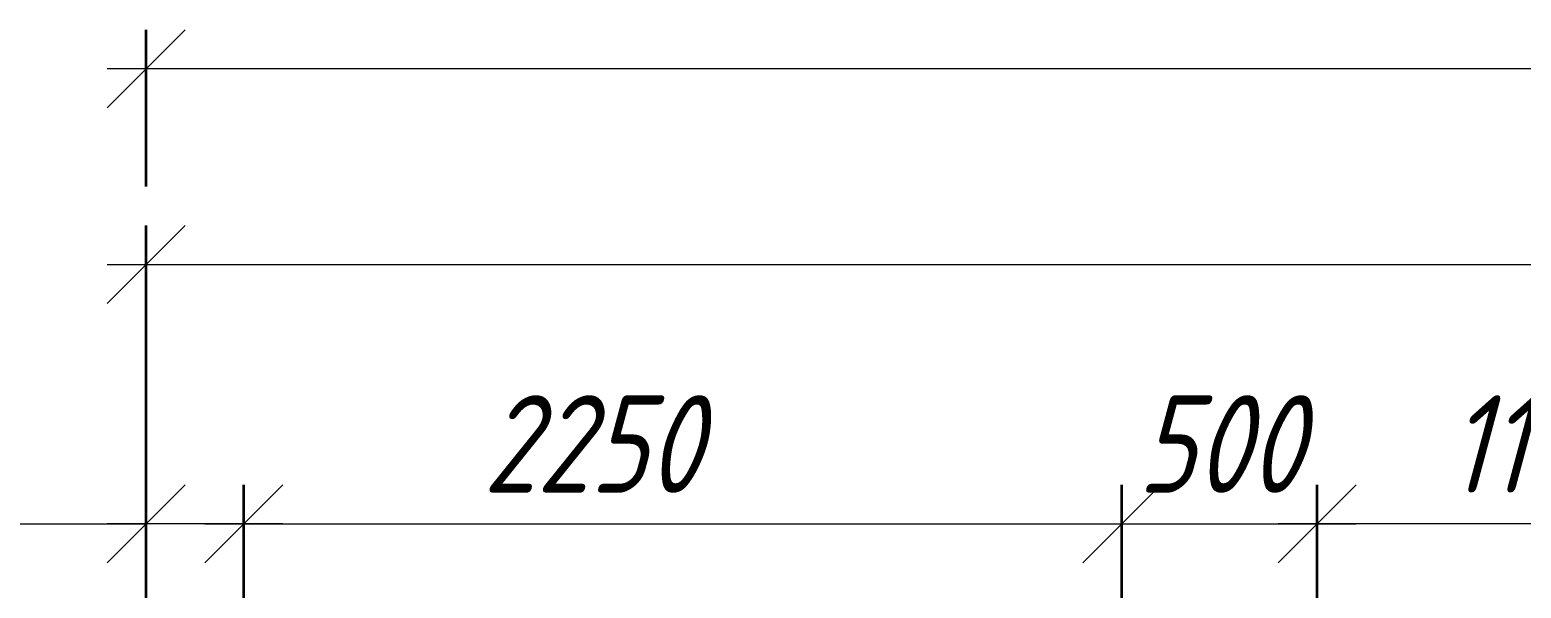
# Model space of a CAD drawing. Header units: millimetres. Extents: x 263685 to 14136308, y -2404013 to 2433772.
# Drawn here: x 8242035 to 8245856, y -570056 to -568624 of the extents above; entities that cross this region are included whole.
import ezdxf

# ---------------------------------------------------------------- set-up
doc = ezdxf.new("R2010")
doc.units = ezdxf.units.MM
doc.layers.add('1-Бетон', color=106, linetype='Continuous', lineweight=35)
doc.layers.add('ИС_Размер', color=3, linetype='Continuous', lineweight=18)
doc.styles.add('0', font='isocpeur.ttf', dxfattribs={"width": 0.8, "oblique": 15})
doc.dimstyles.new('М100', dxfattribs={"dimscale": 100, "dimtxt": 2.5, "dimasz": 2, "dimexe": 1, "dimexo": 1, "dimgap": 0.8, "dimtad": 1, "dimdec": 0, "dimzin": 0, "dimdsep": 46, "dimtxsty": '0', "dimblk": 'OBLIQUE', "dimcen": 0.09, "dimdle": 1, "dimclrd": 256, "dimclre": 256, "dimclrt": 256, "dimadec": 4, "dimazin": 0, "dimtfac": 1, "dimtdec": 0, "dimtmove": 1, "dimatfit": 2, "dimfxl": 1, "dimtolj": 1, "dimtzin": 0, "dimlwd": -1, "dimarcsym": 0})

# ---------------------------------------------------------------- blocks, each defined once
blk = doc.blocks.new('_OBLIQUE')
at = {"color": 0, "linetype": 'ByBlock', "lineweight": -2}
blk.add_line((0.5, 0.5), (-0.5, -0.5), dxfattribs=at)
blk = doc.blocks.new('*D1817')
at = {"layer": 'Defpoints', "color": 0, "transparency": 16777216}
for p in [(-4650, 2422), (-4650, 1067.9), (-5150, 377.7)]:
    blk.add_point(p, dxfattribs=at)
at = {"layer": 'ИС_Размер', "lineweight": -2, "transparency": 16777216}
for p, q in [((-5150, 477.7), (-5150, 2522)), ((-4650, 1167.9), (-4650, 2522))]:
    blk.add_line(p, q, dxfattribs=at)
at = {"layer": 'ИС_Размер', "transparency": 16777216}
blk.add_line((-5250, 2422), (-4550, 2422), dxfattribs=at)
at = {"layer": 'ИС_Размер', "transparency": 16777216, "xscale": 200, "yscale": 200, "zscale": 200}
for p, rotation in [((-5150, 2422), 180.0000001900162), ((-4650, 2422), 1.900162600012367e-07)]:
    blk.add_blockref('_OBLIQUE', p, dxfattribs=dict(at, rotation=rotation))
at = {"layer": 'ИС_Размер', "transparency": 16777216, "insert": (-4900, 2627), "char_height": 250, "attachment_point": 5, "rotation": 0, "style": '0'}
blk.add_mtext('\\A1;500', dxfattribs=at)
blk = doc.blocks.new('*D1820')
at = {"layer": 'Defpoints', "color": 0, "transparency": 16777216}
for p in [(-4650, 2422), (-4650, 1067.1), (-3500, 411.8)]:
    blk.add_point(p, dxfattribs=at)
at = {"layer": 'ИС_Размер', "lineweight": -2, "transparency": 16777216}
for p, q in [((-4650, 1167.1), (-4650, 2522)), ((-3500, 511.8), (-3500, 2522))]:
    blk.add_line(p, q, dxfattribs=at)
at = {"layer": 'ИС_Размер', "transparency": 16777216}
blk.add_line((-3400, 2422), (-4750, 2422), dxfattribs=at)
at = {"layer": 'ИС_Размер', "transparency": 16777216, "xscale": 200, "yscale": 200, "zscale": 200}
for p, rotation in [((-4650, 2422), 180.0000001900162), ((-3500, 2422), 1.900162600012367e-07)]:
    blk.add_blockref('_OBLIQUE', p, dxfattribs=dict(at, rotation=rotation))
at = {"layer": 'ИС_Размер', "transparency": 16777216, "insert": (-4075, 2627), "char_height": 250, "attachment_point": 5, "rotation": 0, "style": '0'}
blk.add_mtext('\\A1;1150', dxfattribs=at)
blk = doc.blocks.new('*D1823')
at = {"layer": 'Defpoints', "color": 0, "transparency": 16777216}
for p in [(-5150, 2422), (-5150, 1626), (-7400, 566.8)]:
    blk.add_point(p, dxfattribs=at)
at = {"layer": 'ИС_Размер', "lineweight": -2, "transparency": 16777216}
for p, q in [((-7400, 666.8), (-7400, 2522)), ((-5150, 1726), (-5150, 2522))]:
    blk.add_line(p, q, dxfattribs=at)
at = {"layer": 'ИС_Размер', "transparency": 16777216}
blk.add_line((-7500, 2422), (-5050, 2422), dxfattribs=at)
at = {"layer": 'ИС_Размер', "transparency": 16777216, "xscale": 200, "yscale": 200, "zscale": 200}
for p, rotation in [((-7400, 2422), 180.0000001900189), ((-5150, 2422), 1.900189062227316e-07)]:
    blk.add_blockref('_OBLIQUE', p, dxfattribs=dict(at, rotation=rotation))
at = {"layer": 'ИС_Размер', "transparency": 16777216, "insert": (-6509.2, 2627), "char_height": 250, "attachment_point": 5, "rotation": 0, "style": '0'}
blk.add_mtext('\\A1;2250', dxfattribs=at)
blk = doc.blocks.new('*D1824')
at = {"layer": 'Defpoints', "color": 0, "transparency": 16777216}
for p in [(-7650, 2422), (-7650, 566.8), (-7400, 566.8)]:
    blk.add_point(p, dxfattribs=at)
at = {"layer": 'ИС_Размер', "lineweight": -2, "transparency": 16777216}
for p, q in [((-7650, 666.8), (-7650, 2522)), ((-7400, 666.8), (-7400, 2522))]:
    blk.add_line(p, q, dxfattribs=at)
at = {"layer": 'ИС_Размер', "transparency": 16777216}
for p, q in [((-8556.5, 2422), (-7650, 2422)), ((-7300, 2422), (-7750, 2422))]:
    blk.add_line(p, q, dxfattribs=at)
at = {"layer": 'ИС_Размер', "transparency": 16777216, "xscale": 200, "yscale": 200, "zscale": 200}
for p, rotation in [((-7650, 2422), 180.0000001900189), ((-7400, 2422), 1.900189062227316e-07)]:
    blk.add_blockref('_OBLIQUE', p, dxfattribs=dict(at, rotation=rotation))
at = {"layer": 'ИС_Размер', "transparency": 16777216, "insert": (-8253, 2627), "char_height": 250, "attachment_point": 5, "rotation": 0, "style": '0'}
blk.add_mtext('\\A1;250', dxfattribs=at)
blk = doc.blocks.new('*D1800')
at = {"layer": 'Defpoints', "color": 0, "transparency": 16777216}
for p in [(6150, 3087.3), (-7650, 1876.9), (6150, 409.6)]:
    blk.add_point(p, dxfattribs=at)
at = {"layer": 'ИС_Размер', "lineweight": -2, "transparency": 16777216}
for p, q in [((-7650, 1976.9), (-7650, 3187.3)), ((6150, 509.6), (6150, 3187.3))]:
    blk.add_line(p, q, dxfattribs=at)
at = {"layer": 'ИС_Размер', "transparency": 16777216}
blk.add_line((-7750, 3087.3), (6250, 3087.3), dxfattribs=at)
at = {"layer": 'ИС_Размер', "transparency": 16777216, "xscale": 200, "yscale": 200, "zscale": 200, "rotation": 180}
blk.add_blockref('_OBLIQUE', (-7650, 3087.3), dxfattribs=at)
at = {"layer": 'ИС_Размер', "transparency": 16777216, "xscale": 200, "yscale": 200, "zscale": 200}
blk.add_blockref('_OBLIQUE', (6150, 3087.3), dxfattribs=at)
at = {"layer": 'ИС_Размер', "transparency": 16777216, "insert": (-750, 3292.3), "char_height": 250, "attachment_point": 5, "style": '0'}
blk.add_mtext('\\A1;13800', dxfattribs=at)
blk = doc.blocks.new('*D1808')
at = {"layer": 'Defpoints', "color": 0, "transparency": 16777216}
for p in [(-7650, 3589), (-7650, 3187.3), (0, 2522)]:
    blk.add_point(p, dxfattribs=at)
at = {"layer": 'ИС_Размер', "lineweight": -2, "transparency": 16777216}
for p, q in [((-7650, 3287.3), (-7650, 3689)), ((0, 2622), (0, 3689))]:
    blk.add_line(p, q, dxfattribs=at)
at = {"layer": 'ИС_Размер', "transparency": 16777216}
blk.add_line((100, 3589), (-7750, 3589), dxfattribs=at)
at = {"layer": 'ИС_Размер', "transparency": 16777216, "xscale": 200, "yscale": 200, "zscale": 200, "rotation": 180}
blk.add_blockref('_OBLIQUE', (-7650, 3589), dxfattribs=at)
at = {"layer": 'ИС_Размер', "transparency": 16777216, "xscale": 200, "yscale": 200, "zscale": 200}
blk.add_blockref('_OBLIQUE', (0, 3589), dxfattribs=at)
at = {"layer": 'ИС_Размер', "color": 1, "transparency": 16777216, "insert": (-3825, 3794), "char_height": 250, "attachment_point": 5, "style": '0'}
blk.add_mtext('\\A1;7650', dxfattribs=at)
blk = doc.blocks.new('е344н')
at = {"layer": 'ИС_Размер'}
dim = blk.add_linear_dim(base=(-7650, 3589), p1=(0, 2522), p2=(-7650, 3187.3), dimstyle='М100', override={"dimclrt": 1}, dxfattribs=at)
dim.commit()
dim.dimension.update_dxf_attribs({"geometry": '*D1808', "text_midpoint": (-3825, 3794)})
dim = blk.add_linear_dim(base=(6150, 3087.3), p1=(-7650, 1876.9), p2=(6150, 409.6), angle=360, dimstyle='М100', dxfattribs=at)
dim.commit()
dim.dimension.update_dxf_attribs({"geometry": '*D1800', "text_midpoint": (-750, 3292.3)})
for base, p1, p2, picture, middle in [((-7650, 2422), (-7400, 566.8), (-7650, 566.8), '*D1824', (-8253, 2422)), ((-5150, 2422), (-7400, 566.8), (-5150, 1626), '*D1823', (-6509.2, 2422)), ((-4650, 2422), (-5150, 377.7), (-4650, 1067.9), '*D1817', (-4900, 2422))]:
    dim = blk.add_linear_dim(base=base, p1=p1, p2=p2, dimstyle='М100', dxfattribs=at)
    dim.commit()
    dim.dimension.update_dxf_attribs({"geometry": picture, "text_midpoint": middle, "dimtype": 128})
dim = blk.add_linear_dim(base=(-4650, 2422), p1=(-3500, 411.8), p2=(-4650, 1067.1), dimstyle='М100', dxfattribs=at)
dim.commit()
dim.dimension.update_dxf_attribs({"geometry": '*D1820', "text_midpoint": (-4075, 2627)})

msp = doc.modelspace()

# ---------------------------------------------------------------- block references
at = {"layer": '1-Бетон'}
msp.add_blockref('е344н', (8249982.9254, -572313.2156), dxfattribs=at)

doc.saveas('drawing.dxf')
